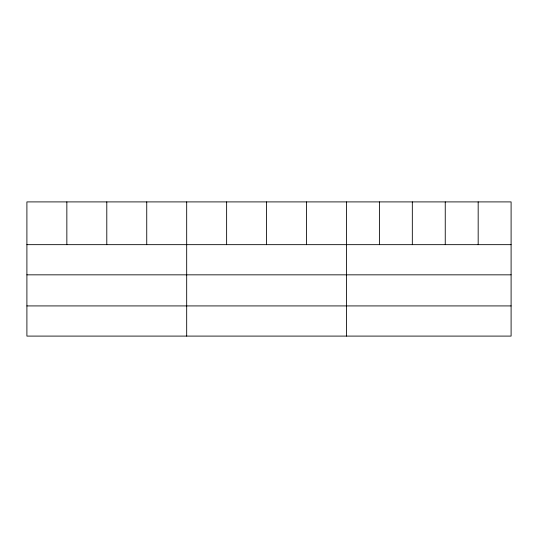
<?xml version="1.0" encoding="UTF-8"?>
<svg xmlns="http://www.w3.org/2000/svg" width="538" height="538" viewBox="0 0 538 538"><rect width="100%" height="100%" fill="white"/><g stroke="black" fill="none" stroke-linecap="round" stroke-linejoin="round"><path stroke-width="0.81" d="M511.1 274.837L511.1 201.905L26.9 201.905L26.9 336.095L511.1 336.095L511.1 274.837L26.9 274.837M26.9 244.662L511.1 244.662M26.9 305.92L511.1 305.92M478.174 201.905L478.174 244.662M445.249 201.905L445.249 244.662M412.323 201.905L412.323 244.662M379.398 201.905L379.398 244.662M346.472 201.905L346.472 336.095M306.526 201.905L306.526 244.662M266.579 201.905L266.579 244.662M226.632 201.905L226.632 244.662M186.686 201.905L186.686 336.095M146.739 201.905L146.739 244.662M106.793 201.905L106.793 244.662M66.847 201.905L66.847 244.662"/></g></svg>
